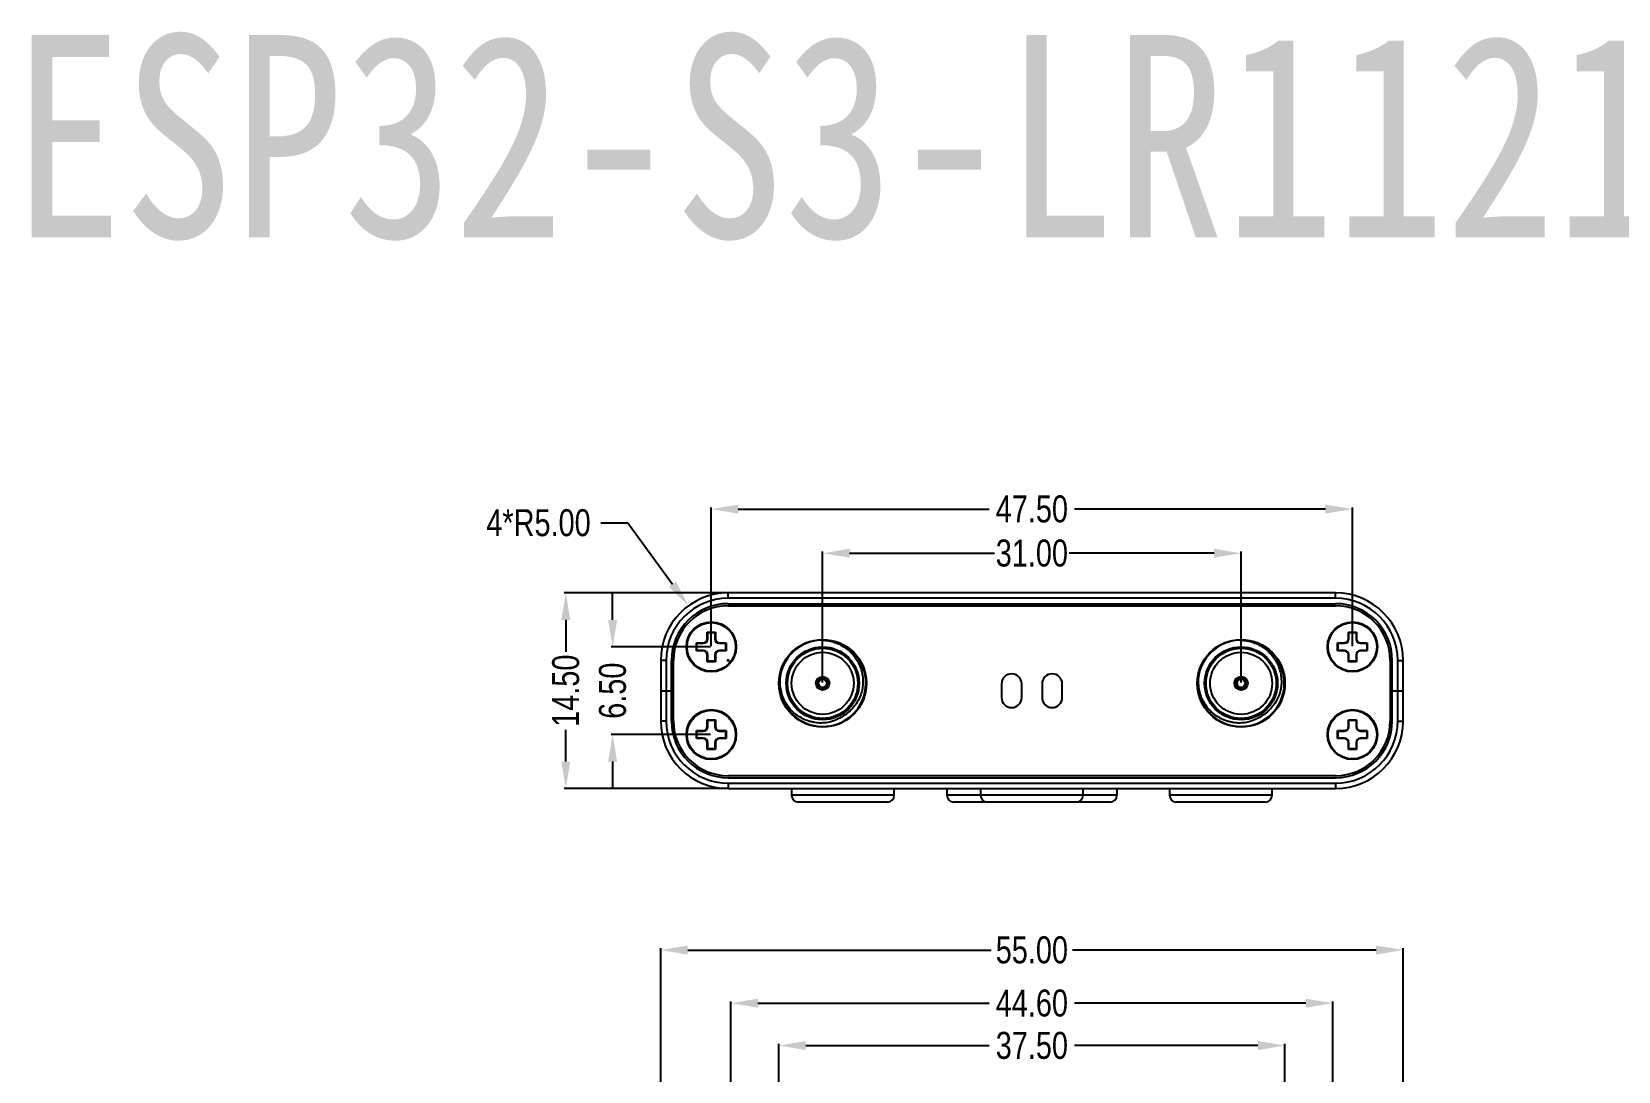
# Model space of a CAD drawing. Header units: inches. Extents: x 318 to 564, y -90 to 138.
# Drawn here: x 330.4 to 448, y 60.9 to 137.9 of the extents above; entities that cross this region are included whole.
import ezdxf

# ---------------------------------------------------------------- set-up
doc = ezdxf.new("R2010")
doc.units = ezdxf.units.IN
doc.header["$LTSCALE"] = 1.21
doc.header["$MEASUREMENT"] = 0
doc.header["$PDMODE"] = 3
doc.header["$PDSIZE"] = 0.3125
doc.layers.get('0').update_dxf_attribs({"linetype": 'CONTINUOUS'})
doc.layers.get('Defpoints').update_dxf_attribs({"linetype": 'CONTINUOUS'})
doc.layers.add('DIM', color=3, linetype='CONTINUOUS')
doc.styles.get("Standard").update_dxf_attribs({"font": 'txt', "width": 0.8})
doc.dimstyles.new('a01', dxfattribs={"dimtxt": 2, "dimasz": 2, "dimexe": 0.125, "dimexo": 0.0625, "dimgap": 0.09, "dimtad": 0, "dimtoh": 1, "dimzin": 4, "dimdsep": 46, "dimtxsty": 'STANDARD', "dimblk": '_FILLED', "dimblk1": '_FILLED', "dimblk2": '_FILLED', "dimcen": 0.09, "dimazin": 1, "dimtp": 0.01, "dimtm": 0.01, "dimtfac": 1, "dimtofl": 0, "dimtmove": 0, "dimatfit": 3, "dimldrblk": '_FILLED', "dimfxl": 1, "dimtolj": 1, "dimtzin": 4, "dimarcsym": 0})
doc.dimstyles.get("Standard").update_dxf_attribs({"dimtxt": 0.15625, "dimasz": 0.1875, "dimexe": 0.125, "dimexo": 0.0625, "dimgap": 0.09, "dimtad": 0, "dimtih": 1, "dimtoh": 1, "dimzin": 4, "dimdsep": 46, "dimtxsty": 'STANDARD', "dimblk": '_FILLED', "dimblk1": '_FILLED', "dimblk2": '_FILLED', "dimcen": 0.09, "dimazin": 1, "dimtp": 0.01, "dimtm": 0.01, "dimtfac": 1, "dimtofl": 0, "dimtmove": 0, "dimatfit": 3, "dimldrblk": '_FILLED', "dimfxl": 1, "dimtolj": 1, "dimtzin": 4, "dimarcsym": 0})

# ---------------------------------------------------------------- blocks, each defined once
blk = doc.blocks.new('_FILLED')
at = {"color": 0, "linetype": 'ByBlock'}
blk.add_solid([(0, 0), (-1, 0.167), (-1, -0.167)], dxfattribs=at)
blk = doc.blocks.new('*D82')
at = {"layer": 'Defpoints', "color": 0}
for p in [(423.28, 62.77), (385.78, 42.78), (423.28, 42.78)]:
    blk.add_point(p, dxfattribs=at)
at = {"layer": 'DIM', "color": 0, "lineweight": -2}
for p, q in [((385.78, 42.84), (385.78, 62.9)), ((387.78, 62.77), (401.37, 62.77)), ((421.28, 62.77), (407.69, 62.77)), ((423.28, 42.84), (423.28, 62.9))]:
    blk.add_line(p, q, dxfattribs=at)
at = {"layer": 'DIM', "color": 0, "lineweight": -2, "xscale": 2, "yscale": 2, "zscale": 2, "rotation": 180}
blk.add_blockref('_FILLED', (385.78, 62.77), dxfattribs=at)
at = {"layer": 'DIM', "color": 0, "lineweight": -2, "xscale": 2, "yscale": 2, "zscale": 2}
blk.add_blockref('_FILLED', (423.28, 62.77), dxfattribs=at)
at = {"layer": 'DIM', "color": 0, "insert": (404.53, 62.77), "char_height": 2, "attachment_point": 5}
blk.add_mtext('\\A1;37.50', dxfattribs=at)
blk = doc.blocks.new('*D83')
at = {"layer": 'Defpoints', "color": 0}
for p in [(426.83, 65.91), (382.23, 43.33), (426.83, 43.33)]:
    blk.add_point(p, dxfattribs=at)
at = {"layer": 'DIM', "color": 0, "lineweight": -2}
for p, q in [((382.23, 43.39), (382.23, 66.03)), ((384.23, 65.91), (401.37, 65.91)), ((424.83, 65.91), (407.69, 65.91)), ((426.83, 43.39), (426.83, 66.03))]:
    blk.add_line(p, q, dxfattribs=at)
at = {"layer": 'DIM', "color": 0, "lineweight": -2, "xscale": 2, "yscale": 2, "zscale": 2, "rotation": 180}
blk.add_blockref('_FILLED', (382.23, 65.91), dxfattribs=at)
at = {"layer": 'DIM', "color": 0, "lineweight": -2, "xscale": 2, "yscale": 2, "zscale": 2}
blk.add_blockref('_FILLED', (426.83, 65.91), dxfattribs=at)
at = {"layer": 'DIM', "color": 0, "insert": (404.53, 65.91), "char_height": 2, "attachment_point": 5}
blk.add_mtext('\\A1;44.60', dxfattribs=at)
blk = doc.blocks.new('*D84')
at = {"layer": 'Defpoints', "color": 0}
for p in [(432.03, 69.85), (377.03, 53.63), (432.03, 53.63)]:
    blk.add_point(p, dxfattribs=at)
at = {"layer": 'DIM', "color": 0, "lineweight": -2}
for p, q in [((377.03, 53.69), (377.03, 69.98)), ((379.03, 69.85), (401.51, 69.85)), ((430.03, 69.85), (407.55, 69.85)), ((432.03, 53.69), (432.03, 69.98))]:
    blk.add_line(p, q, dxfattribs=at)
at = {"layer": 'DIM', "color": 0, "lineweight": -2, "xscale": 2, "yscale": 2, "zscale": 2, "rotation": 180}
blk.add_blockref('_FILLED', (377.03, 69.85), dxfattribs=at)
at = {"layer": 'DIM', "color": 0, "lineweight": -2, "xscale": 2, "yscale": 2, "zscale": 2}
blk.add_blockref('_FILLED', (432.03, 69.85), dxfattribs=at)
at = {"layer": 'DIM', "color": 0, "insert": (404.53, 69.85), "char_height": 2, "attachment_point": 5}
blk.add_mtext('\\A1;55.00', dxfattribs=at)
blk = doc.blocks.new('*D87')
at = {"layer": 'Defpoints', "color": 0}
for p in [(420.03, 99.26), (389.03, 89.62), (420.03, 89.62)]:
    blk.add_point(p, dxfattribs=at)
at = {"layer": 'DIM', "color": 0, "lineweight": -2}
for p, q in [((389.03, 89.68), (389.03, 99.39)), ((391.03, 99.26), (401.77, 99.26)), ((418.03, 99.26), (407.29, 99.26)), ((420.03, 89.68), (420.03, 99.39))]:
    blk.add_line(p, q, dxfattribs=at)
at = {"layer": 'DIM', "color": 0, "lineweight": -2, "xscale": 2, "yscale": 2, "zscale": 2, "rotation": 180}
blk.add_blockref('_FILLED', (389.03, 99.26), dxfattribs=at)
at = {"layer": 'DIM', "color": 0, "lineweight": -2, "xscale": 2, "yscale": 2, "zscale": 2}
blk.add_blockref('_FILLED', (420.03, 99.26), dxfattribs=at)
at = {"layer": 'DIM', "color": 0, "insert": (404.53, 99.26), "char_height": 2, "attachment_point": 5}
blk.add_mtext('\\A1;31.00', dxfattribs=at)
blk = doc.blocks.new('*D88')
at = {"layer": 'Defpoints', "color": 0}
for p in [(428.28, 102.53), (380.78, 92.32), (428.28, 92.32)]:
    blk.add_point(p, dxfattribs=at)
at = {"layer": 'DIM', "color": 0, "lineweight": -2}
for p, q in [((380.78, 92.38), (380.78, 102.66)), ((382.78, 102.53), (401.37, 102.53)), ((426.28, 102.53), (407.69, 102.53)), ((428.28, 92.38), (428.28, 102.66))]:
    blk.add_line(p, q, dxfattribs=at)
at = {"layer": 'DIM', "color": 0, "lineweight": -2, "xscale": 2, "yscale": 2, "zscale": 2, "rotation": 180}
blk.add_blockref('_FILLED', (380.78, 102.53), dxfattribs=at)
at = {"layer": 'DIM', "color": 0, "lineweight": -2, "xscale": 2, "yscale": 2, "zscale": 2}
blk.add_blockref('_FILLED', (428.28, 102.53), dxfattribs=at)
at = {"layer": 'DIM', "color": 0, "insert": (404.53, 102.53), "char_height": 2, "attachment_point": 5}
blk.add_mtext('\\A1;47.50', dxfattribs=at)
blk = doc.blocks.new('*D89')
at = {"layer": 'Defpoints', "color": 0}
for p in [(380.78, 92.32), (373.47, 85.82), (380.78, 85.82)]:
    blk.add_point(p, dxfattribs=at)
at = {"layer": 'DIM', "color": 0, "lineweight": -2}
for p, q in [((373.47, 94.32), (373.47, 96.32)), ((380.72, 92.32), (373.35, 92.32)), ((380.72, 85.82), (373.35, 85.82)), ((373.47, 83.82), (373.47, 81.82))]:
    blk.add_line(p, q, dxfattribs=at)
at = {"layer": 'DIM', "color": 0, "lineweight": -2, "xscale": 2, "yscale": 2, "zscale": 2}
for p, rotation in [((373.47, 92.32), 270), ((373.47, 85.82), 90)]:
    blk.add_blockref('_FILLED', p, dxfattribs=dict(at, rotation=rotation))
at = {"layer": 'DIM', "color": 0, "insert": (373.47, 89.07), "char_height": 2, "attachment_point": 5, "rotation": 90}
blk.add_mtext('\\A1;6.50', dxfattribs=at)
blk = doc.blocks.new('*D90')
at = {"layer": 'Defpoints', "color": 0}
for p in [(370, 96.32), (382.03, 96.32), (382.03, 81.82)]:
    blk.add_point(p, dxfattribs=at)
at = {"layer": 'DIM', "color": 0, "lineweight": -2}
for p, q in [((381.97, 96.32), (369.87, 96.32)), ((370, 94.32), (370, 91.96)), ((370, 83.82), (370, 86.18)), ((381.97, 81.82), (369.87, 81.82))]:
    blk.add_line(p, q, dxfattribs=at)
at = {"layer": 'DIM', "color": 0, "lineweight": -2, "xscale": 2, "yscale": 2, "zscale": 2}
for p, rotation in [((370, 96.32), 90), ((370, 81.82), 270)]:
    blk.add_blockref('_FILLED', p, dxfattribs=dict(at, rotation=rotation))
at = {"layer": 'DIM', "color": 0, "insert": (370, 89.07), "char_height": 2, "attachment_point": 5, "rotation": 90}
blk.add_mtext('\\A1;14.50', dxfattribs=at)
blk = doc.blocks.new('*D96')
at = {"layer": 'Defpoints', "color": 0}
for p in [(379.08, 95.36), (382.03, 91.32)]:
    blk.add_point(p, dxfattribs=at)
at = {"layer": 'DIM', "color": 0, "lineweight": -2}
for p, q in [((372.6, 101.51), (374.6, 101.51)), ((374.6, 101.51), (377.91, 96.97)), ((381.94, 91.32), (382.12, 91.32)), ((382.03, 91.23), (382.03, 91.41))]:
    blk.add_line(p, q, dxfattribs=at)
at = {"layer": 'DIM', "color": 0, "lineweight": -2, "xscale": 2, "yscale": 2, "zscale": 2, "rotation": 306.0985108664877}
blk.add_blockref('_FILLED', (379.08, 95.36), dxfattribs=at)
at = {"layer": 'DIM', "color": 0, "insert": (367.98, 101.51), "char_height": 2, "attachment_point": 5}
blk.add_mtext('\\A1;4*R5.00', dxfattribs=at)

msp = doc.modelspace()

# ---------------------------------------------------------------- linework, layer by layer
at = {"color": 7, "linetype": 'Continuous'}
for p, q in [((382.031, 95.918), (382.031, 96.318)), ((427.031, 96.318), (382.031, 96.318)), ((427.031, 95.918), (382.031, 95.918)), ((382.031, 95.518), (427.031, 95.518)), ((382.031, 95.368), (427.031, 95.368)), ((427.031, 95.918), (427.031, 96.318)), ((380.481, 92.918), (380.481, 93.418)), ((380.517, 93.381), (380.481, 93.418)), ((380.481, 93.418), (381.081, 93.418)), ((380.481, 92.918), (380.517, 92.918)), ((380.517, 92.918), (380.517, 93.381)), ((380.517, 93.381), (381.044, 93.381)), ((381.044, 93.381), (381.081, 93.418)), ((381.044, 93.381), (381.044, 92.918)), ((381.044, 92.918), (381.081, 92.918)), ((381.081, 93.418), (381.081, 92.918)), ((427.981, 93.418), (428.581, 93.418)), ((428.017, 93.381), (427.981, 93.418)), ((427.981, 92.918), (427.981, 93.418)), ((427.981, 92.918), (428.017, 92.918)), ((428.017, 93.381), (428.544, 93.381)), ((428.017, 92.918), (428.017, 93.381)), ((428.544, 93.381), (428.581, 93.418)), ((428.544, 93.381), (428.544, 92.918)), ((428.544, 92.918), (428.581, 92.918)), ((428.581, 93.418), (428.581, 92.918)), ((379.681, 92.018), (379.681, 92.618)), ((379.717, 92.581), (379.681, 92.618)), ((379.681, 92.618), (380.181, 92.618)), ((379.717, 92.055), (379.681, 92.018)), ((380.181, 92.018), (379.681, 92.018)), ((379.717, 92.055), (379.717, 92.581)), ((379.717, 92.581), (380.181, 92.581)), ((380.181, 92.055), (379.717, 92.055)), ((380.181, 92.581), (380.181, 92.618)), ((380.181, 92.018), (380.181, 92.055)), ((380.481, 91.218), (380.481, 91.718)), ((380.517, 91.718), (380.481, 91.718)), ((380.517, 91.255), (380.517, 91.718)), ((381.044, 91.718), (381.044, 91.255)), ((381.081, 91.718), (381.044, 91.718)), ((381.081, 91.718), (381.081, 91.218)), ((381.381, 92.618), (381.381, 92.581)), ((381.381, 92.618), (381.881, 92.618)), ((381.381, 92.581), (381.844, 92.581)), ((381.381, 92.055), (381.381, 92.018)), ((381.844, 92.055), (381.381, 92.055)), ((381.881, 92.018), (381.381, 92.018)), ((381.844, 92.581), (381.881, 92.618)), ((381.844, 92.581), (381.844, 92.055)), ((381.844, 92.055), (381.881, 92.018)), ((381.881, 92.618), (381.881, 92.018)), ((427.181, 92.618), (427.681, 92.618)), ((427.217, 92.581), (427.181, 92.618)), ((427.181, 92.018), (427.181, 92.618)), ((427.217, 92.055), (427.181, 92.018)), ((427.681, 92.018), (427.181, 92.018)), ((427.217, 92.581), (427.681, 92.581)), ((427.217, 92.055), (427.217, 92.581)), ((427.681, 92.055), (427.217, 92.055)), ((427.681, 92.581), (427.681, 92.618)), ((427.681, 92.018), (427.681, 92.055)), ((428.017, 91.718), (427.981, 91.718)), ((427.981, 91.218), (427.981, 91.718)), ((428.017, 91.255), (428.017, 91.718)), ((428.581, 91.718), (428.544, 91.718)), ((428.544, 91.718), (428.544, 91.255)), ((428.581, 91.718), (428.581, 91.218)), ((428.881, 92.618), (429.381, 92.618)), ((428.881, 92.618), (428.881, 92.581)), ((428.881, 92.581), (429.344, 92.581)), ((429.344, 92.055), (428.881, 92.055)), ((428.881, 92.055), (428.881, 92.018)), ((429.381, 92.018), (428.881, 92.018)), ((429.344, 92.581), (429.381, 92.618)), ((429.344, 92.581), (429.344, 92.055)), ((429.344, 92.055), (429.381, 92.018)), ((429.381, 92.618), (429.381, 92.018)), ((377.031, 91.318), (377.031, 86.818)), ((377.431, 91.318), (377.031, 91.318)), ((377.431, 91.318), (377.431, 86.818)), ((377.831, 86.818), (377.831, 91.318)), ((377.981, 86.818), (377.981, 91.318)), ((380.517, 91.255), (380.481, 91.218)), ((381.081, 91.218), (380.481, 91.218)), ((381.044, 91.255), (380.517, 91.255)), ((381.044, 91.255), (381.081, 91.218)), ((428.017, 91.255), (427.981, 91.218)), ((428.581, 91.218), (427.981, 91.218)), ((428.544, 91.255), (428.017, 91.255)), ((428.544, 91.255), (428.581, 91.218)), ((431.081, 91.318), (431.081, 86.818)), ((431.231, 86.818), (431.231, 91.318)), ((431.631, 91.318), (432.031, 91.318)), ((431.631, 86.818), (431.631, 91.318)), ((432.031, 86.818), (432.031, 91.318)), ((388.533, 89.668), (388.735, 89.668)), ((388.533, 89.568), (388.735, 89.568)), ((389.326, 89.668), (389.528, 89.668)), ((389.326, 89.568), (389.528, 89.568)), ((402.281, 89.568), (402.281, 88.568)), ((403.781, 88.568), (403.781, 89.568)), ((405.281, 89.568), (405.281, 88.568)), ((406.781, 88.568), (406.781, 89.568)), ((419.533, 89.668), (419.735, 89.668)), ((419.533, 89.568), (419.735, 89.568)), ((420.326, 89.668), (420.528, 89.668)), ((420.326, 89.568), (420.528, 89.568)), ((377.031, 89.068), (377.981, 89.068)), ((431.081, 89.068), (432.031, 89.068)), ((377.431, 86.818), (377.031, 86.818)), ((379.681, 85.518), (379.681, 86.118)), ((379.717, 86.081), (379.681, 86.118)), ((379.681, 86.118), (380.181, 86.118)), ((379.717, 85.555), (379.717, 86.081)), ((379.717, 86.081), (380.181, 86.081)), ((380.181, 86.081), (380.181, 86.118)), ((380.481, 86.418), (380.481, 86.918)), ((380.517, 86.881), (380.481, 86.918)), ((380.481, 86.918), (381.081, 86.918)), ((380.481, 86.418), (380.517, 86.418)), ((380.517, 86.418), (380.517, 86.881)), ((380.517, 86.881), (381.044, 86.881)), ((381.044, 86.881), (381.081, 86.918)), ((381.044, 86.881), (381.044, 86.418)), ((381.044, 86.418), (381.081, 86.418)), ((381.081, 86.918), (381.081, 86.418)), ((381.381, 86.118), (381.381, 86.081)), ((381.381, 86.118), (381.881, 86.118)), ((381.381, 86.081), (381.844, 86.081)), ((381.844, 86.081), (381.881, 86.118)), ((381.844, 86.081), (381.844, 85.555)), ((381.881, 86.118), (381.881, 85.518)), ((427.181, 86.118), (427.681, 86.118)), ((427.217, 86.081), (427.181, 86.118)), ((427.181, 85.518), (427.181, 86.118)), ((427.217, 86.081), (427.681, 86.081)), ((427.217, 85.555), (427.217, 86.081)), ((427.681, 86.081), (427.681, 86.118)), ((427.981, 86.918), (428.581, 86.918)), ((428.017, 86.881), (427.981, 86.918)), ((427.981, 86.418), (427.981, 86.918)), ((427.981, 86.418), (428.017, 86.418)), ((428.017, 86.881), (428.544, 86.881)), ((428.017, 86.418), (428.017, 86.881)), ((428.544, 86.881), (428.581, 86.918)), ((428.544, 86.881), (428.544, 86.418)), ((428.544, 86.418), (428.581, 86.418)), ((428.581, 86.918), (428.581, 86.418)), ((428.881, 86.118), (429.381, 86.118)), ((428.881, 86.118), (428.881, 86.081)), ((428.881, 86.081), (429.344, 86.081)), ((429.344, 86.081), (429.381, 86.118)), ((429.344, 86.081), (429.344, 85.555)), ((429.381, 86.118), (429.381, 85.518)), ((431.631, 86.818), (432.031, 86.818)), ((379.717, 85.555), (379.681, 85.518)), ((380.181, 85.518), (379.681, 85.518)), ((380.181, 85.555), (379.717, 85.555)), ((380.181, 85.518), (380.181, 85.555)), ((380.481, 84.718), (380.481, 85.218)), ((380.517, 85.218), (380.481, 85.218)), ((380.517, 84.755), (380.481, 84.718)), ((381.081, 84.718), (380.481, 84.718)), ((380.517, 84.755), (380.517, 85.218)), ((381.044, 84.755), (380.517, 84.755)), ((381.044, 85.218), (381.044, 84.755)), ((381.081, 85.218), (381.044, 85.218)), ((381.044, 84.755), (381.081, 84.718)), ((381.081, 85.218), (381.081, 84.718)), ((381.381, 85.555), (381.381, 85.518)), ((381.844, 85.555), (381.381, 85.555)), ((381.881, 85.518), (381.381, 85.518)), ((381.844, 85.555), (381.881, 85.518)), ((427.217, 85.555), (427.181, 85.518)), ((427.681, 85.518), (427.181, 85.518)), ((427.681, 85.555), (427.217, 85.555)), ((427.681, 85.518), (427.681, 85.555)), ((428.017, 85.218), (427.981, 85.218)), ((427.981, 84.718), (427.981, 85.218)), ((428.017, 84.755), (427.981, 84.718)), ((428.581, 84.718), (427.981, 84.718)), ((428.017, 84.755), (428.017, 85.218)), ((428.544, 84.755), (428.017, 84.755)), ((428.581, 85.218), (428.544, 85.218)), ((428.544, 85.218), (428.544, 84.755)), ((428.544, 84.755), (428.581, 84.718)), ((428.581, 85.218), (428.581, 84.718)), ((429.344, 85.555), (428.881, 85.555)), ((428.881, 85.555), (428.881, 85.518)), ((429.381, 85.518), (428.881, 85.518)), ((429.344, 85.555), (429.381, 85.518)), ((427.031, 82.768), (382.031, 82.768)), ((382.031, 82.618), (427.031, 82.618)), ((382.031, 82.218), (382.031, 81.818)), ((382.031, 82.218), (427.031, 82.218)), ((382.031, 81.818), (427.031, 81.818)), ((386.731, 81.818), (386.731, 81.318)), ((394.331, 81.318), (386.731, 81.318)), ((394.331, 81.318), (394.331, 81.818)), ((398.231, 81.818), (398.231, 81.318)), ((410.831, 81.318), (398.231, 81.318)), ((400.731, 81.818), (400.731, 81.318)), ((408.331, 81.318), (408.331, 81.818)), ((410.831, 81.818), (410.831, 81.318)), ((414.731, 81.818), (414.731, 81.318)), ((422.331, 81.318), (414.731, 81.318)), ((422.331, 81.318), (422.331, 81.818)), ((427.031, 82.218), (427.031, 81.818)), ((393.831, 80.818), (387.231, 80.818)), ((410.331, 80.818), (398.731, 80.818)), ((421.831, 80.818), (415.231, 80.818))]:
    msp.add_line(p, q, dxfattribs=at)
for centre, radius in [((380.781, 92.318), 1.85), ((380.781, 92.318), 1.8), ((428.281, 92.318), 1.85), ((428.281, 92.318), 1.8), ((389.031, 89.618), 3.25), ((420.031, 89.618), 3.25), ((389.031, 89.618), 2.7), ((389.031, 89.618), 2.6), ((389.031, 89.618), 2.3), ((420.031, 89.618), 2.7), ((420.031, 89.618), 2.6), ((420.031, 89.618), 2.3), ((389.031, 89.618), 0.5), ((389.031, 89.618), 0.3), ((420.031, 89.618), 0.5), ((420.031, 89.618), 0.3), ((380.781, 85.818), 1.85), ((380.781, 85.818), 1.8), ((428.281, 85.818), 1.85), ((428.281, 85.818), 1.8)]:
    msp.add_circle(centre, radius, dxfattribs=at)
for centre, radius, start, end in [((382.031, 91.318), 5, 90, 180), ((382.031, 91.318), 4.6, 90, 180), ((382.031, 91.318), 4.2, 90, 180), ((382.031, 91.318), 4.05, 90, 180), ((427.031, 91.318), 5, 0, 90), ((427.031, 91.318), 4.6, 0, 90), ((427.031, 91.318), 4.2, 0, 90), ((427.031, 91.318), 4.05, 0, 90), ((380.181, 92.918), 0.337, 270, 0), ((380.181, 92.918), 0.3, 270, 0), ((381.381, 92.918), 0.337, 180, 270), ((381.381, 92.918), 0.3, 180, 270), ((427.681, 92.918), 0.337, 270, 0), ((427.681, 92.918), 0.3, 270, 0), ((428.881, 92.918), 0.337, 180, 270), ((428.881, 92.918), 0.3, 180, 270), ((380.181, 91.718), 0.337, 0, 90), ((380.181, 91.718), 0.3, 0, 90), ((381.381, 91.718), 0.337, 90, 180), ((381.381, 91.718), 0.3, 90, 180), ((389.031, 89.618), 3.2, 162.34849, 162.13441), ((420.031, 89.618), 3.2, 162.34849, 162.13441), ((427.681, 91.718), 0.337, 0, 90), ((427.681, 91.718), 0.3, 0, 90), ((428.881, 91.718), 0.337, 90, 180), ((428.881, 91.718), 0.3, 90, 180), ((389.031, 89.618), 0.43, 6.67741, 173.32259), ((389.031, 89.618), 0.43, 186.67741, 353.32259), ((389.031, 89.618), 0.37, 7.76643, 172.23357), ((389.031, 89.618), 0.37, 187.76643, 352.23357), ((403.031, 89.568), 0.75, 0, 180), ((406.031, 89.568), 0.75, 0, 180), ((420.031, 89.618), 0.43, 6.67741, 173.32259), ((420.031, 89.618), 0.43, 186.67741, 353.32259), ((420.031, 89.618), 0.37, 7.76643, 172.23357), ((420.031, 89.618), 0.37, 187.76643, 352.23357), ((403.031, 88.568), 0.75, 180, 0), ((406.031, 88.568), 0.75, 180, 0), ((382.031, 86.818), 5, 180, 270), ((382.031, 86.818), 4.6, 180, 270), ((382.031, 86.818), 4.2, 180, 270), ((382.031, 86.818), 4.05, 180, 270), ((380.181, 86.418), 0.337, 270, 0), ((380.181, 86.418), 0.3, 270, 0), ((381.381, 86.418), 0.337, 180, 270), ((381.381, 86.418), 0.3, 180, 270), ((427.031, 86.818), 5, 270, 0), ((427.031, 86.818), 4.6, 270, 0), ((427.031, 86.818), 4.2, 270, 0), ((427.031, 86.818), 4.05, 270, 0), ((427.681, 86.418), 0.337, 270, 0), ((427.681, 86.418), 0.3, 270, 0), ((428.881, 86.418), 0.337, 180, 270), ((428.881, 86.418), 0.3, 180, 270), ((380.181, 85.218), 0.337, 0, 90), ((380.181, 85.218), 0.3, 0, 90), ((381.381, 85.218), 0.337, 90, 180), ((381.381, 85.218), 0.3, 90, 180), ((427.681, 85.218), 0.337, 0, 90), ((427.681, 85.218), 0.3, 0, 90), ((428.881, 85.218), 0.337, 90, 180), ((428.881, 85.218), 0.3, 90, 180), ((387.231, 81.318), 0.5, 180, 270), ((393.831, 81.318), 0.5, 270, 0), ((398.731, 81.318), 0.5, 180, 270), ((401.231, 81.318), 0.5, 180, 270), ((407.831, 81.318), 0.5, 270, 0), ((410.331, 81.318), 0.5, 270, 0), ((415.231, 81.318), 0.5, 180, 270), ((421.831, 81.318), 0.5, 270, 0)]:
    msp.add_arc(centre, radius, start, end, dxfattribs=at)
for points, knots in [([(389.001, 92.818), (389.161, 92.812), (389.48, 92.777), (389.945, 92.656), (390.386, 92.464), (390.792, 92.207), (391.153, 91.89), (391.461, 91.521), (391.708, 91.108), (391.889, 90.663), (391.999, 90.194), (392.031, 89.715), (391.986, 89.236), (391.863, 88.771), (391.666, 88.332), (391.401, 87.93), (391.075, 87.577), (390.821, 87.381), (390.687, 87.294)], [0, 0, 0, 0, 0.0625051, 0.1250101, 0.1875104, 0.2500113, 0.3125141, 0.375016, 0.4375188, 0.5000214, 0.5625222, 0.6250217, 0.6875205, 0.7500178, 0.812514, 0.875012, 0.9375076, 1, 1, 1, 1]), ([(420.001, 92.818), (420.161, 92.812), (420.48, 92.777), (420.945, 92.656), (421.386, 92.464), (421.792, 92.207), (422.153, 91.89), (422.461, 91.521), (422.708, 91.108), (422.889, 90.663), (422.999, 90.194), (423.031, 89.715), (422.986, 89.236), (422.863, 88.771), (422.666, 88.332), (422.401, 87.93), (422.075, 87.577), (421.821, 87.381), (421.687, 87.294)], [0, 0, 0, 0, 0.0625051, 0.1250101, 0.1875104, 0.2500113, 0.3125141, 0.375016, 0.4375188, 0.5000214, 0.5625222, 0.6250217, 0.6875205, 0.7500178, 0.812514, 0.875012, 0.9375076, 1, 1, 1, 1]), ([(390.687, 87.294), (390.563, 87.197), (390.299, 87.022), (389.865, 86.827), (389.405, 86.706), (388.932, 86.661), (388.536, 86.688), (388.226, 86.748), (387.922, 86.832), (387.555, 86.981), (387.148, 87.227), (386.783, 87.532), (386.471, 87.89), (386.218, 88.292), (386.03, 88.729), (385.912, 89.189), (385.862, 89.662), (385.883, 90.136), (385.943, 90.447), (385.985, 90.6)], [0, 0, 0, 0, 0.0624948, 0.1249877, 0.1874803, 0.2499729, 0.3124637, 0.3437354, 0.3750107, 0.4375054, 0.5000028, 0.5624975, 0.6249943, 0.6874897, 0.749989, 0.8124905, 0.8749922, 0.9374976, 1, 1, 1, 1]), ([(421.687, 87.294), (421.563, 87.197), (421.299, 87.022), (420.865, 86.827), (420.405, 86.706), (419.932, 86.661), (419.536, 86.688), (419.226, 86.748), (418.922, 86.832), (418.555, 86.981), (418.148, 87.227), (417.783, 87.532), (417.471, 87.89), (417.218, 88.292), (417.03, 88.729), (416.912, 89.189), (416.862, 89.662), (416.883, 90.136), (416.943, 90.447), (416.985, 90.6)], [0, 0, 0, 0, 0.0624948, 0.1249877, 0.1874803, 0.2499729, 0.3124637, 0.3437354, 0.3750107, 0.4375054, 0.5000028, 0.5624975, 0.6249943, 0.6874897, 0.749989, 0.8124905, 0.8749922, 0.9374976, 1, 1, 1, 1])]:
    msp.add_open_spline(points, degree=3, knots=knots, dxfattribs=at)

# ---------------------------------------------------------------- texts
at = {"insert": (329.03, 137.665), "char_height": 15, "width": 198.10177, "attachment_point": 1}
msp.add_mtext('{\\fSimHei|b0|i0|c134|p0;\\C1;ESP32-S3-LR1121-OLED-1.54}', dxfattribs=at)

# ---------------------------------------------------------------- dimensions: what is measured, and where the dimension line sits
at = {"layer": 'DIM'}
for base, p1, p2, picture, middle in [((428.281, 102.532), (380.781, 92.318), (428.281, 92.318), '*D88', (404.531, 102.532)), ((420.031, 99.26), (389.031, 89.618), (420.031, 89.618), '*D87', (404.531, 99.26)), ((432.031, 69.852), (377.031, 53.628), (432.031, 53.628), '*D84', (404.531, 69.852)), ((426.831, 65.906), (382.231, 43.328), (426.831, 43.328), '*D83', (404.531, 65.906)), ((423.281, 62.775), (385.781, 42.778), (423.281, 42.778), '*D82', (404.531, 62.775))]:
    dim = msp.add_linear_dim(base=base, p1=p1, p2=p2, dimstyle='STANDARD', override={"dimtxt": 2, "dimasz": 2, "dimtih": 0, "dimzin": 0, "dimcen": 0.198, "dimadec": 0, "dimazin": 0, "dimtp": 0, "dimtm": 0, "dimtdec": 4, "dimtzin": 0}, dxfattribs=at)
    dim.commit()
    dim.dimension.update_dxf_attribs({"geometry": picture, "text_midpoint": middle})
dim = msp.add_radius_dim(center=(382.031, 91.318), mpoint=(379.085, 95.358), dimstyle='a01', override={"dimpost": '4*R<>'}, dxfattribs=at)
dim.commit()
dim.dimension.update_dxf_attribs({"geometry": '*D96', "text_midpoint": (374.598, 101.511), "dimtype": 164})
for base, p1, p2, picture, middle in [((369.999, 96.318), (382.031, 81.818), (382.031, 96.318), '*D90', (369.999, 89.068)), ((373.474, 85.818), (380.781, 92.318), (380.781, 85.818), '*D89', (373.474, 89.068))]:
    dim = msp.add_linear_dim(base=base, p1=p1, p2=p2, angle=90, dimstyle='STANDARD', override={"dimtxt": 2, "dimasz": 2, "dimtih": 0, "dimzin": 0, "dimcen": 0.198, "dimadec": 0, "dimazin": 0, "dimtp": 0, "dimtm": 0, "dimtdec": 4, "dimtzin": 0}, dxfattribs=at)
    dim.commit()
    dim.dimension.update_dxf_attribs({"geometry": picture, "text_midpoint": middle})

doc.saveas('drawing.dxf')
